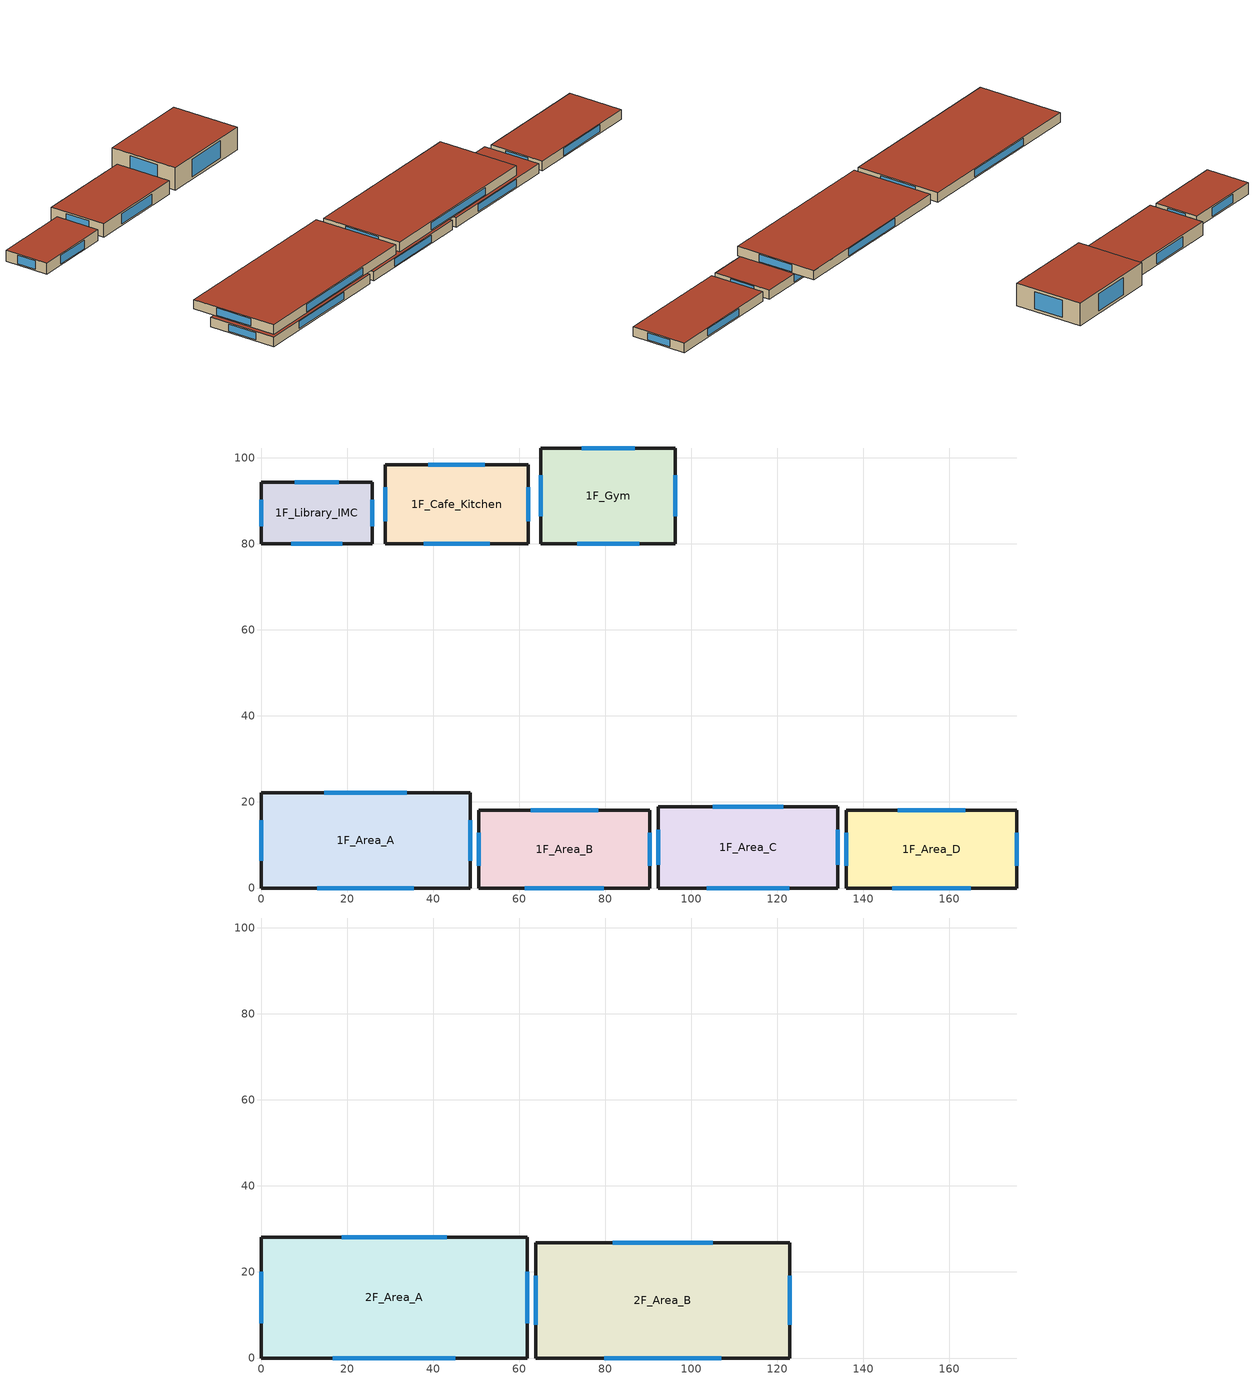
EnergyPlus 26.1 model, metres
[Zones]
1F_Library_IMC
 floor ground (ExtFloor): 0,80 0,94.37 25.86,94.37 25.86,80 z0
 wall outside (ExtWall): 0,80 25.86,80 25.86,94.37 0,94.37 0,80 z0:3.66
 window (ExtWindow): 6.98,80 18.89,80 / 18.04,94.37 7.83,94.37 / 25.86,84.11 25.86,90.26 / 0,90.26 0,84.11 z0.44:3.22
 roof outside (ExtRoof): 0,80 25.86,80 25.86,94.37 0,94.37 z3.66
1F_Cafe_Kitchen
 floor ground (ExtFloor): 28.86,80 28.86,98.46 62.08,98.46 62.08,80 z0
 wall outside (ExtWall): 28.86,80 62.08,80 62.08,98.46 28.86,98.46 28.86,80 z0:4.27
 window (ExtWindow): 37.82,80 53.12,80 / 52.03,98.46 38.92,98.46 / 62.08,85.28 62.08,93.17 / 28.86,93.17 28.86,85.28 z0.51:3.76
 roof outside (ExtRoof): 28.86,80 62.08,80 62.08,98.46 28.86,98.46 z4.27
1F_Gym
 floor ground (ExtFloor): 65.08,80 65.08,102.31 96.32,102.31 96.32,80 z0
 wall outside (ExtWall): 65.08,80 96.32,80 96.32,102.31 65.08,102.31 65.08,80 z0:7.32
 window (ExtWindow): 73.51,80 87.89,80 / 86.87,102.31 74.54,102.31 / 96.32,86.38 96.32,95.92 / 65.08,95.92 65.08,86.38 z0.88:6.44
 roof outside (ExtRoof): 65.08,80 96.32,80 96.32,102.31 65.08,102.31 z7.32
1F_Area_A
 floor ground (ExtFloor): 0,0 0,22.11 48.65,22.11 48.65,0 z0
 wall outside (ExtWall): 0,0 48.65,0 48.65,22.11 0,22.11 0,0 z0:3.05
 window (ExtWindow): 13.12,0 35.53,0 / 33.93,22.11 14.72,22.11 / 48.65,6.33 48.65,15.79 / 0,15.79 0,6.33 z0.37:2.68
 roof outside (ExtRoof): 0,0 48.65,0 48.65,22.11 0,22.11 z3.05
1F_Area_B
 floor ground (ExtFloor): 50.65,0 50.65,18.06 90.38,18.06 90.38,0 z0
 wall outside (ExtWall): 50.65,0 90.38,0 90.38,18.06 50.65,18.06 50.65,0 z0:3.05
 window (ExtWindow): 61.37,0 79.66,0 / 78.35,18.06 62.67,18.06 / 90.38,5.17 90.38,12.89 / 50.65,12.89 50.65,5.17 z0.37:2.68
 roof outside (ExtRoof): 50.65,0 90.38,0 90.38,18.06 50.65,18.06 z3.05
1F_Area_C
 floor ground (ExtFloor): 92.38,0 92.38,18.94 134.04,18.94 134.04,0 z0
 wall outside (ExtWall): 92.38,0 134.04,0 134.04,18.94 92.38,18.94 92.38,0 z0:3.05
 window (ExtWindow): 103.61,0 122.8,0 / 121.43,18.94 104.98,18.94 / 134.04,5.42 134.04,13.52 / 92.38,13.52 92.38,5.42 z0.37:2.68
 roof outside (ExtRoof): 92.38,0 134.04,0 134.04,18.94 92.38,18.94 z3.05
1F_Area_D
 floor ground (ExtFloor): 136.04,0 136.04,18.06 175.76,18.06 175.76,0 z0
 wall outside (ExtWall): 136.04,0 175.76,0 175.76,18.06 136.04,18.06 136.04,0 z0:3.05
 window (ExtWindow): 146.75,0 165.05,0 / 163.74,18.06 148.06,18.06 / 175.76,5.17 175.76,12.89 / 136.04,12.89 136.04,5.17 z0.37:2.68
 roof outside (ExtRoof): 136.04,0 175.76,0 175.76,18.06 136.04,18.06 z3.05
2F_Area_A
 floor ground (ExtFloor): 0,0 0,28.13 61.89,28.13 61.89,0 z3.96
 wall outside (ExtWall): 0,0 61.89,0 61.89,28.13 0,28.13 0,0 z3.96:7.01
 window (ExtWindow): 16.69,0 45.19,0 / 43.16,28.13 18.73,28.13 / 61.89,8.05 61.89,20.08 / 0,20.08 0,8.05 z4.33:6.64
 roof outside (ExtRoof): 0,0 61.89,0 61.89,28.13 0,28.13 z7.01
2F_Area_B
 floor ground (ExtFloor): 63.89,0 63.89,26.82 122.9,26.82 122.9,0 z3.96
 wall outside (ExtWall): 63.89,0 122.9,0 122.9,26.82 63.89,26.82 63.89,0 z3.96:7.01
 window (ExtWindow): 79.8,0 106.98,0 / 105.04,26.82 81.75,26.82 / 122.9,7.68 122.9,19.15 / 63.89,19.15 63.89,7.68 z4.33:6.64
 roof outside (ExtRoof): 63.89,0 122.9,0 122.9,26.82 63.89,26.82 z7.01
[BUILDING]
Creekside_ES: North Axis=0; Terrain=Suburbs; Loads Convergence Tolerance Value=0.04; Temperature Convergence Tolerance Value=0.4; Solar Distribution=FullInteriorAndExterior; Maximum Number of Warmup Days=25; Minimum Number of Warmup Days=6
[SITE:LOCATION]
Sun_Prairie_WI: Latitude=43.16521; Longitude=-89.2541; Time Zone=-6; Elevation=261; Keep Site Location Information=No
[SIZINGPERIOD:DESIGNDAY] Day of Month=21; DryBulb Temperature Range Modifier Type=DefaultMultipliers; Humidity Condition Type=Wetbulb; Barometric Pressure=101325; Wind Direction=270; Rain Indicator=No; Snow Indicator=No; Daylight Saving Time Indicator=No; Solar Model Indicator=ASHRAEClearSky; ASHRAE Clear Sky Optical Depth for Beam Irradiance taub=0; ASHRAE Clear Sky Optical Depth for Diffuse Irradiance taud=0; Begin Environment Reset Mode=FullResetAtBeginEnvironment
Name | Month | Day Type | Maximum DryBulb Temperature | Daily DryBulb Temperature Range | Wetbulb or DewPoint at Maximum DryBulb | Wind Speed | Sky Clearness
Madison Winter | 1 | WinterDesignDay | -17.8 | 0 | -17.8 | 3.5 | 0
Madison Summer | 7 | SummerDesignDay | 33 | 10 | 23 | 4 | 1
[MATERIAL] Thermal Absorptance=0.9; Solar Absorptance=0.7; Visible Absorptance=0.7
Name | Roughness | Thickness | Conductivity | Density | Specific Heat
Mat_Conc | MediumRough | 0.1 | 1.4 | 2100 | 880
Mat_Insul | MediumRough | 0.1 | 0.04 | 30 | 1200
Mat_Gyp | MediumSmooth | 0.012 | 0.16 | 800 | 1090
Mat_RoofIns | MediumRough | 0.15 | 0.04 | 30 | 1200
Mat_RoofDeck | MediumRough | 0.02 | 0.14 | 530 | 900
[WINDOWMATERIAL:SIMPLEGLAZINGSYSTEM]
SimpleGlazing: UFactor=1.98739; Solar Heat Gain Coefficient=0.34; Visible Transmittance=0.52
[CONSTRUCTION]
ExtWall: Mat_Conc, Mat_Insul, Mat_Gyp
ExtRoof: Mat_RoofDeck, Mat_RoofIns, Mat_Gyp
ExtFloor: Mat_Insul, Mat_Conc
ExtWindow: SimpleGlazing
[ZONE] Type=1; Multiplier=1; Ceiling Height=autocalculate; Volume=autocalculate; Floor Area=autocalculate; Part of Total Floor Area=Yes
1F_Library_IMC; 1F_Cafe_Kitchen; 1F_Gym; 1F_Area_A; 1F_Area_B; 1F_Area_C; 1F_Area_D; 2F_Area_A; 2F_Area_B
[PEOPLE] Number of People Calculation Method=People/Area; Fraction Radiant=0.3; Sensible Heat Fraction=autocalculate; Carbon Dioxide Generation Rate=3.82e-08; Enable ASHRAE 55 Comfort Warnings=No; Mean Radiant Temperature Calculation Type=EnclosureAveraged; Clothing Insulation Calculation Method=ClothingInsulationSchedule; Cold Stress Temperature Threshold=15.56; Heat Stress Temperature Threshold=30
Name | Zone or ZoneList or Space or SpaceList | Number of People Schedule | People per Floor Area | Activity Level Schedule
1F_Library_IMC_People | 1F_Library_IMC | SCH_Occ_Library | 0.012 | SCH_Activity
1F_Cafe_Kitchen_People | 1F_Cafe_Kitchen | SCH_Occ_Cafe | 0.18 | SCH_Activity_Cafe
1F_Gym_People | 1F_Gym | SCH_Occ_Gym | 0.008 | SCH_Activity_Gym
1F_Area_A_People | 1F_Area_A | SCH_Occ_Class | 0.045 | SCH_Activity
1F_Area_B_People | 1F_Area_B | SCH_Occ_Class | 0.045 | SCH_Activity
1F_Area_C_People | 1F_Area_C | SCH_Occ_Class | 0.045 | SCH_Activity
1F_Area_D_People | 1F_Area_D | SCH_Occ_Class | 0.045 | SCH_Activity
2F_Area_A_People | 2F_Area_A | SCH_Occ_Class | 0.045 | SCH_Activity
2F_Area_B_People | 2F_Area_B | SCH_Occ_Class | 0.045 | SCH_Activity
[LIGHTS] Design Level Calculation Method=Watts/Area; Return Air Fraction=0; Fraction Radiant=0.2; Fraction Visible=0.2; Fraction Replaceable=1; EndUse Subcategory=General; Return Air Fraction Calculated from Plenum Temperature=No; Return Air Fraction Function of Plenum Temperature Coefficient 1=0; Return Air Fraction Function of Plenum Temperature Coefficient 2=0
Name | Zone or ZoneList or Space or SpaceList | Schedule | Watts per Floor Area
1F_Library_IMC_Lights | 1F_Library_IMC | SCH_Lights | 8.71876
1F_Cafe_Kitchen_Lights | 1F_Cafe_Kitchen | SCH_Lights | 7.75001
1F_Gym_Lights | 1F_Gym | SCH_Lights_Gym | 6.29688
1F_Area_A_Lights | 1F_Area_A | SCH_Lights | 7.75001
1F_Area_B_Lights | 1F_Area_B | SCH_Lights | 7.75001
1F_Area_C_Lights | 1F_Area_C | SCH_Lights | 7.75001
1F_Area_D_Lights | 1F_Area_D | SCH_Lights | 7.75001
2F_Area_A_Lights | 2F_Area_A | SCH_Lights | 7.75001
2F_Area_B_Lights | 2F_Area_B | SCH_Lights | 7.75001
[ELECTRICEQUIPMENT] Design Level Calculation Method=Watts/Area
Name | Zone or ZoneList or Space or SpaceList | Schedule | Watts per Floor Area | Fraction Latent | Fraction Radiant | Fraction Lost | EndUse Subcategory
1F_Library_IMC_Equip | 1F_Library_IMC | SCH_Equip | 9.68751 | 0 | 0.3 | 0 | General
1F_Library_IMC_FanProxy | 1F_Library_IMC | SCH_HVAC | 1.35 | 0 | 0 | 0 | Fans
1F_Cafe_Kitchen_Equip | 1F_Cafe_Kitchen | SCH_Equip | 4.84375 | 0 | 0.3 | 0 | General
1F_Cafe_Kitchen_Kitchen | 1F_Cafe_Kitchen | SCH_Kitchen | 24.21878 | 0.1 | 0.2 | 0.3 | Kitchen
1F_Cafe_Kitchen_FanProxy | 1F_Cafe_Kitchen | SCH_HVAC | 1.62 | 0 | 0 | 0 | Fans
1F_Gym_Equip | 1F_Gym | SCH_Equip | 2.90625 | 0 | 0.3 | 0 | General
1F_Gym_FanProxy | 1F_Gym | SCH_HVAC | 1.08 | 0 | 0 | 0 | Fans
1F_Area_A_Equip | 1F_Area_A | SCH_Equip | 5.81251 | 0 | 0.3 | 0 | General
1F_Area_A_FanProxy | 1F_Area_A | SCH_HVAC | 2.40469 | 0 | 0 | 0 | Fans
1F_Area_B_Equip | 1F_Area_B | SCH_Equip | 5.81251 | 0 | 0.3 | 0 | General
1F_Area_B_FanProxy | 1F_Area_B | SCH_HVAC | 1.25753 | 0 | 0 | 0 | Fans
1F_Area_C_Equip | 1F_Area_C | SCH_Equip | 5.81251 | 0 | 0.3 | 0 | General
1F_Area_C_FanProxy | 1F_Area_C | SCH_HVAC | 0.63956 | 0 | 0 | 0 | Fans
1F_Area_D_Equip | 1F_Area_D | SCH_Equip | 5.81251 | 0 | 0.3 | 0 | General
1F_Area_D_FanProxy | 1F_Area_D | SCH_HVAC | 1.08529 | 0 | 0 | 0 | Fans
2F_Area_A_Equip | 2F_Area_A | SCH_Equip | 5.81251 | 0 | 0.3 | 0 | General
2F_Area_A_FanProxy | 2F_Area_A | SCH_HVAC | 1.84736 | 0 | 0 | 0 | Fans
2F_Area_B_Equip | 2F_Area_B | SCH_Equip | 5.81251 | 0 | 0.3 | 0 | General
2F_Area_B_FanProxy | 2F_Area_B | SCH_HVAC | 2.23898 | 0 | 0 | 0 | Fans
[ZONEINFILTRATION:DESIGNFLOWRATE] Schedule=SCH_Infil; Design Flow Rate Calculation Method=Flow/ExteriorArea; Flow Rate per Exterior Surface Area=0.00073; Constant Term Coefficient=1; Temperature Term Coefficient=0; Velocity Term Coefficient=0; Velocity Squared Term Coefficient=0; Density Basis=Outdoor
Name | Zone or ZoneList or Space or SpaceList
1F_Library_IMC_Infil | 1F_Library_IMC
1F_Cafe_Kitchen_Infil | 1F_Cafe_Kitchen
1F_Gym_Infil | 1F_Gym
1F_Area_A_Infil | 1F_Area_A
1F_Area_B_Infil | 1F_Area_B
1F_Area_C_Infil | 1F_Area_C
1F_Area_D_Infil | 1F_Area_D
2F_Area_A_Infil | 2F_Area_A
2F_Area_B_Infil | 2F_Area_B
[DESIGNSPECIFICATION:OUTDOORAIR] Outdoor Air Method=Sum; Outdoor Air Flow per Zone=0; Outdoor Air Flow Air Changes per Hour=0
Name | Outdoor Air Flow per Person | Outdoor Air Flow per Zone Floor Area
1F_Library_IMC_OA | 0.00235973 | 0.0006096
1F_Cafe_Kitchen_OA | 0.0035396 | 0.0009144
1F_Gym_OA | 0.00943894 | 0.0009144
1F_Area_A_OA; 1F_Area_B_OA; 1F_Area_C_OA; 1F_Area_D_OA; 2F_Area_A_OA; 2F_Area_B_OA | 0.00471947 | 0.0006096
[SIZING:ZONE] Zone Cooling Design Supply Air Temperature Input Method=SupplyAirTemperature; Zone Cooling Design Supply Air Temperature=12; Zone Heating Design Supply Air Temperature Input Method=SupplyAirTemperature; Zone Heating Design Supply Air Temperature=50; Zone Cooling Design Supply Air Humidity Ratio=0.0085; Zone Heating Design Supply Air Humidity Ratio=0.008; Cooling Design Air Flow Method=DesignDay; Cooling Design Air Flow Rate=0; Cooling Minimum Air Flow per Zone Floor Area=0.000762; Cooling Minimum Air Flow=0; Cooling Minimum Air Flow Fraction=0.2; Heating Design Air Flow Method=DesignDay; Heating Design Air Flow Rate=0; Heating Maximum Air Flow per Zone Floor Area=0.002032; Heating Maximum Air Flow=0.141576; Heating Maximum Air Flow Fraction=0.3; Account for Dedicated Outdoor Air System=No; Dedicated Outdoor Air System Control Strategy=NeutralSupplyAir; Dedicated Outdoor Air Low Setpoint Temperature for Design=autosize; Dedicated Outdoor Air High Setpoint Temperature for Design=autosize; Zone Load Sizing Method=Sensible Load Only No Latent Load; Zone Latent Cooling Design Supply Air Humidity Ratio Input Method=HumidityRatioDifference; Zone Cooling Design Supply Air Humidity Ratio Difference=0.005; Zone Latent Heating Design Supply Air Humidity Ratio Input Method=HumidityRatioDifference; Zone Humidification Design Supply Air Humidity Ratio Difference=0.005; Type of Space Sum to Use=Coincident; Heating Coil Sizing Method=None; Maximum Heating Capacity To Cooling Load Sizing Ratio=1
1F_Library_IMC; 1F_Cafe_Kitchen; 1F_Gym; 1F_Area_A; 1F_Area_B; 1F_Area_C; 1F_Area_D; 2F_Area_A; 2F_Area_B
[ZONECONTROL:THERMOSTAT] Control Type Schedule=SCH_ControlType; Temperature Difference Between Cutout And Setpoint=0
Name | Zone or ZoneList | Control 1
1F_Library_IMC_Tstat | 1F_Library_IMC | 1F_Library_IMC_DualSP
1F_Cafe_Kitchen_Tstat | 1F_Cafe_Kitchen | 1F_Cafe_Kitchen_DualSP
1F_Gym_Tstat | 1F_Gym | 1F_Gym_DualSP
1F_Area_A_Tstat | 1F_Area_A | 1F_Area_A_DualSP
1F_Area_B_Tstat | 1F_Area_B | 1F_Area_B_DualSP
1F_Area_C_Tstat | 1F_Area_C | 1F_Area_C_DualSP
1F_Area_D_Tstat | 1F_Area_D | 1F_Area_D_DualSP
2F_Area_A_Tstat | 2F_Area_A | 2F_Area_A_DualSP
2F_Area_B_Tstat | 2F_Area_B | 2F_Area_B_DualSP
[THERMOSTATSETPOINT:DUALSETPOINT] Heating Setpoint Temperature Schedule=SCH_HtgSP; Cooling Setpoint Temperature Schedule=SCH_ClgSP
1F_Library_IMC_DualSP; 1F_Cafe_Kitchen_DualSP; 1F_Gym_DualSP; 1F_Area_A_DualSP; 1F_Area_B_DualSP; 1F_Area_C_DualSP; 1F_Area_D_DualSP; 2F_Area_A_DualSP; 2F_Area_B_DualSP
[ZONEHVAC:IDEALLOADSAIRSYSTEM] Availability Schedule=SCH_HVAC; Maximum Heating Supply Air Temperature=50; Minimum Cooling Supply Air Temperature=13; Maximum Heating Supply Air Humidity Ratio=0.015; Minimum Cooling Supply Air Humidity Ratio=0.009; Heating Limit=NoLimit; Cooling Limit=NoLimit; Heating Availability Schedule=SCH_HVAC; Cooling Availability Schedule=SCH_HVAC; Dehumidification Control Type=ConstantSupplyHumidityRatio; Cooling Sensible Heat Ratio=0.7; Humidification Control Type=ConstantSupplyHumidityRatio; Demand Controlled Ventilation Type=None; Outdoor Air Economizer Type=NoEconomizer; Heat Recovery Type=Enthalpy; Sensible Heat Recovery Effectiveness=0.7; Latent Heat Recovery Effectiveness=0.55; Heating Fuel Type=DistrictHeatingWater; Cooling Fuel Type=DistrictCooling
Name | Design Specification Outdoor Air Object
1F_Library_IMC_Ideal | 1F_Library_IMC_OA
1F_Cafe_Kitchen_Ideal | 1F_Cafe_Kitchen_OA
1F_Gym_Ideal | 1F_Gym_OA
1F_Area_A_Ideal | 1F_Area_A_OA
1F_Area_B_Ideal | 1F_Area_B_OA
1F_Area_C_Ideal | 1F_Area_C_OA
1F_Area_D_Ideal | 1F_Area_D_OA
2F_Area_A_Ideal | 2F_Area_A_OA
2F_Area_B_Ideal | 2F_Area_B_OA
[Zone equipment]
1F_Library_IMC: 1F_Library_IMC_Ideal
1F_Cafe_Kitchen: 1F_Cafe_Kitchen_Ideal
1F_Gym: 1F_Gym_Ideal
1F_Area_A: 1F_Area_A_Ideal
1F_Area_B: 1F_Area_B_Ideal
1F_Area_C: 1F_Area_C_Ideal
1F_Area_D: 1F_Area_D_Ideal
2F_Area_A: 2F_Area_A_Ideal
2F_Area_B: 2F_Area_B_Ideal
[SCHEDULE:COMPACT]
SCH_Occ_Class: Through: 12/31, For: Weekends Holidays, Until: 24:00, 0.05, For: Thursday, Until: 07:00, 0.05, Until: 07:30, 0.2, Until: 08:00, 0.9, Until: 13:30, 1, Until: 15:00, 0.2, Until: 18:00, 0.08, Until: 24:00, 0.05, For: Monday Tuesday Wednesday Friday, Until: 07:00, 0.05, Until: 07:30, 0.2, Until: 08:00, 0.9, Until: 14:40, 1, Until: 15:30, 0.25, Until: 18:00, 0.1, Until: 24:00, 0.05
SCH_Occ_Library: Through: 12/31, For: Weekends Holidays, Until: 24:00, 0.02, For: Thursday, Until: 07:30, 0.05, Until: 13:30, 0.55, Until: 15:00, 0.15, Until: 24:00, 0.02, For: Monday Tuesday Wednesday Friday, Until: 07:30, 0.05, Until: 14:40, 0.55, Until: 15:30, 0.15, Until: 24:00, 0.02
SCH_Occ_Cafe: Through: 12/31, For: Weekends Holidays, Until: 24:00, 0.02, For: Thursday, Until: 07:00, 0.05, Until: 10:45, 0.08, Until: 11:00, 0.25, Until: 13:00, 0.95, Until: 13:30, 0.2, Until: 15:00, 0.05, Until: 24:00, 0.02, For: Monday Tuesday Wednesday Friday, Until: 07:00, 0.05, Until: 10:45, 0.08, Until: 11:00, 0.25, Until: 13:00, 0.95, Until: 14:40, 0.15, Until: 15:30, 0.05, Until: 24:00, 0.02
SCH_Occ_Gym: Through: 12/31, For: Weekends Holidays, Until: 24:00, 0.02, For: Thursday, Until: 08:00, 0.05, Until: 09:00, 0.7, Until: 10:00, 0.15, Until: 11:00, 0.7, Until: 12:00, 0.15, Until: 13:00, 0.5, Until: 13:30, 0.1, Until: 24:00, 0.02, For: Monday Tuesday Wednesday Friday, Until: 08:00, 0.05, Until: 09:00, 0.7, Until: 10:00, 0.15, Until: 11:00, 0.7, Until: 12:00, 0.15, Until: 13:00, 0.7, Until: 14:00, 0.15, Until: 14:40, 0.4, Until: 15:30, 0.08, Until: 24:00, 0.02
SCH_Lights: Through: 12/31, For: Weekends Holidays, Until: 24:00, 0.1, For: Thursday, Until: 06:45, 0.1, Until: 07:30, 0.5, Until: 13:30, 0.9, Until: 18:00, 0.25, Until: 24:00, 0.1, For: Monday Tuesday Wednesday Friday, Until: 06:45, 0.1, Until: 07:30, 0.5, Until: 15:00, 0.9, Until: 18:00, 0.3, Until: 24:00, 0.1
SCH_Lights_Gym: Through: 12/31, For: Weekends Holidays, Until: 24:00, 0.05, For: Thursday, Until: 07:30, 0.05, Until: 13:30, 0.75, Until: 15:00, 0.15, Until: 24:00, 0.05, For: Monday Tuesday Wednesday Friday, Until: 07:30, 0.05, Until: 15:00, 0.75, Until: 18:00, 0.15, Until: 24:00, 0.05
SCH_Equip: Through: 12/31, For: Weekends Holidays, Until: 24:00, 0.15, For: Thursday, Until: 07:00, 0.15, Until: 13:30, 0.7, Until: 18:00, 0.25, Until: 24:00, 0.15, For: Monday Tuesday Wednesday Friday, Until: 07:00, 0.15, Until: 15:00, 0.7, Until: 18:00, 0.3, Until: 24:00, 0.15
SCH_Kitchen: Through: 12/31, For: Weekends Holidays, Until: 24:00, 0.05, For: Thursday, Until: 06:00, 0.05, Until: 13:30, 0.85, Until: 15:00, 0.15, Until: 24:00, 0.05, For: Monday Tuesday Wednesday Friday, Until: 06:00, 0.05, Until: 13:30, 0.85, Until: 15:00, 0.2, Until: 24:00, 0.05
SCH_Infil: Through: 12/31, For: AllDays, Until: 07:00, 1, Until: 15:30, 0.5, Until: 24:00, 1
SCH_HVAC: Through: 12/31, For: Weekends Holidays, Until: 24:00, 0, For: Thursday, Until: 05:30, 0, Until: 14:00, 1, Until: 24:00, 0, For: Monday Tuesday Wednesday Friday, Until: 05:30, 0, Until: 15:30, 1, Until: 24:00, 0
SCH_ControlType: Through: 12/31, For: AllDays, Until: 24:00, 4
SCH_HtgSP: Through: 12/31, For: Weekends Holidays, Until: 24:00, 18.33, For: Thursday, Until: 06:45, 18.33, Until: 14:00, 20, Until: 24:00, 18.33, For: Monday Tuesday Wednesday Friday, Until: 06:45, 18.33, Until: 15:30, 20, Until: 24:00, 18.33
SCH_ClgSP: Through: 12/31, For: Weekends Holidays, Until: 24:00, 29.44, For: Thursday, Until: 06:45, 29.44, Until: 14:00, 23.33, Until: 24:00, 29.44, For: Monday Tuesday Wednesday Friday, Until: 06:45, 29.44, Until: 15:30, 23.33, Until: 24:00, 29.44
SCH_Activity: Through: 12/31, For: AllDays, Until: 24:00, 120
SCH_Activity_Gym: Through: 12/31, For: AllDays, Until: 24:00, 250
SCH_Activity_Cafe: Through: 12/31, For: AllDays, Until: 24:00, 130
